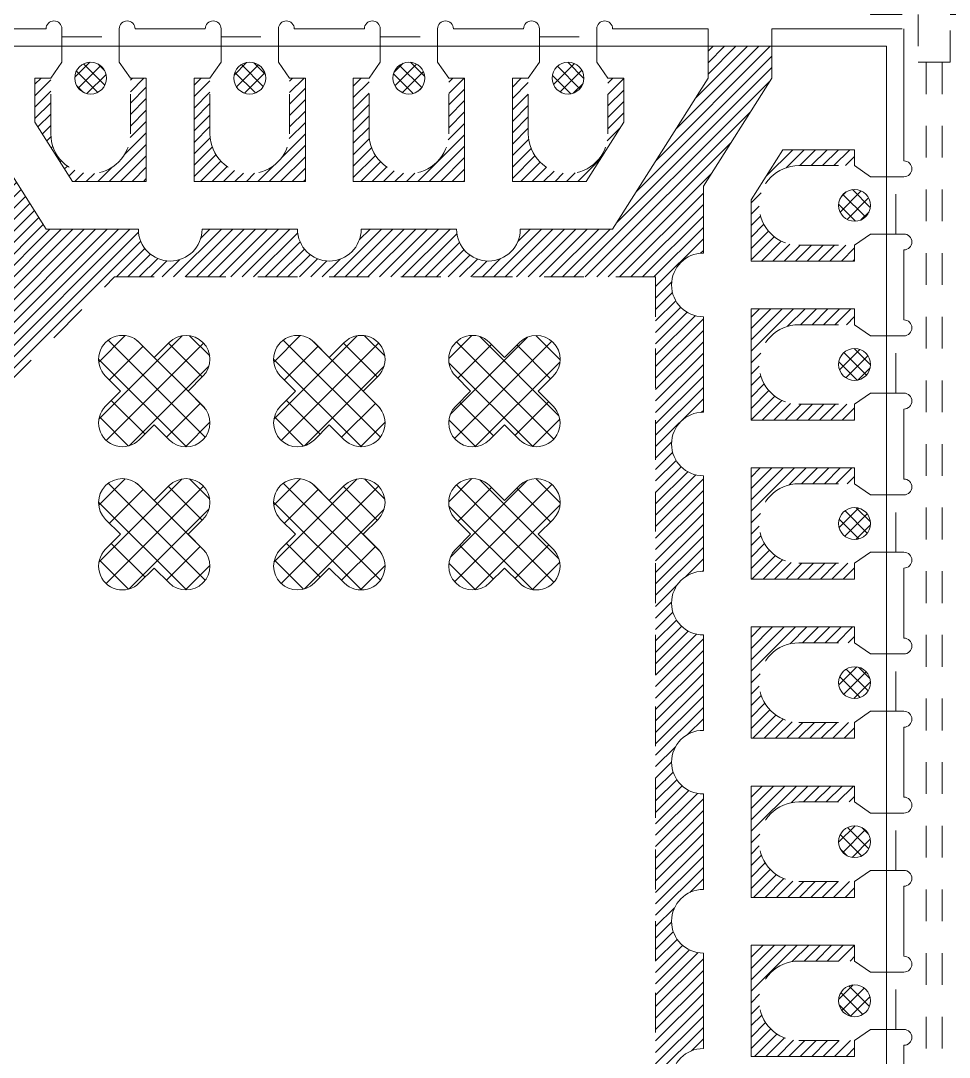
# Model space of a CAD drawing. Header units: millimetres. Extents: x -229 to -105, y -151 to 3.
# Drawn here: x -195.983 to -193.066, y -64.69 to -61.432 of the extents above; entities that cross this region are included whole.
import ezdxf

# ---------------------------------------------------------------- set-up
doc = ezdxf.new("R2010")
doc.units = ezdxf.units.MM
doc.linetypes.add('HIDDEN', pattern=[0.375, 0.25, -0.125])
for name, color, linetype in [('1', 7, 'Continuous'), ('1D', 4, 'Continuous'), ('BOT', 4, 'Continuous'), ('ETCH', 4, 'Continuous'), ('HALF ETCH ON TOP SIDE', 6, 'Continuous'), ('PKG', 2, 'Continuous')]:
    doc.layers.add(name, color=color, linetype=linetype)
pattern_1 = [(45, (-516.288806, -78.879952), (-0.0179605122, 0.0179605122), [])]
pattern_2 = [(45, (-26127.4696, -4370.778176), (-0.0449012806, 0.0449012806), []), (135, (-26127.4696, -4370.778176), (-0.0449012806, -0.0449012806), [])]
pattern_3 = [(45, (-26127.4696, -4371.228176), (-0.0449012806, 0.0449012806), []), (135, (-26127.4696, -4371.228176), (-0.0449012806, -0.0449012806), [])]

msp = doc.modelspace()

# ---------------------------------------------------------------- hatches: boundary and pattern name
at = {"layer": 'ETCH'}
h = msp.add_hatch(dxfattribs=at)
h.set_pattern_fill('ANSI31', color=256, scale=0.008, style=0)
h.set_pattern_definition([(45, (-173.640275, -68.500525), (-0.017960512, 0.017960512), [])])
h.paths.add_polyline_path([(-196.404, -61.5123), (-196.204, -61.5123), (-196.204, -61.6123), (-195.9031, -62.0873), (-195.614, -62.0873, 1), (-195.414, -62.0873), (-195.114, -62.0873, 1), (-194.914, -62.0873), (-194.614, -62.0873, 1), (-194.414, -62.0873), (-194.1248, -62.0873), (-193.824, -61.6123), (-193.824, -61.5123), (-193.624, -61.5123), (-193.624, -61.6123), (-193.839, -61.9518), (-193.839, -62.1623, 1), (-193.839, -62.3623), (-193.839, -62.6623, 1), (-193.839, -62.8623), (-193.839, -63.1623, 1), (-193.839, -63.3623), (-193.839, -63.6623, 1), (-193.839, -63.8623), (-193.839, -64.1623, 1), (-193.839, -64.3623), (-193.839, -64.6623, 1), (-193.839, -64.8623), (-193.839, -65.1623, 1), (-193.839, -65.3623), (-193.839, -65.6623, 1), (-193.839, -65.8623), (-193.839, -66.1623, 1), (-193.839, -66.3623), (-193.839, -66.6623, 1), (-193.839, -66.8623), (-193.839, -67.1623, 1), (-193.839, -67.3623), (-193.839, -67.6623, 1), (-193.839, -67.8623), (-193.839, -68.1623, 1), (-193.839, -68.3623), (-193.839, -68.6623, 1), (-193.839, -68.8623), (-193.839, -69.1623, 1), (-193.839, -69.3623), (-193.839, -69.6623, 1), (-193.839, -69.8623), (-193.839, -70.0729), (-193.624, -70.4123), (-193.624, -70.5123), (-193.824, -70.5123), (-193.824, -70.4123), (-194.1248, -69.9373), (-194.414, -69.9373, 1), (-194.614, -69.9373), (-194.914, -69.9373, 1), (-195.114, -69.9373), (-195.414, -69.9373, 1), (-195.614, -69.9373), (-195.9031, -69.9373), (-196.204, -70.4123), (-196.204, -70.5123), (-196.404, -70.5123), (-196.404, -70.4123), (-196.189, -70.0729), (-196.189, -69.8623, 1), (-196.189, -69.6623), (-196.189, -69.3623, 1), (-196.189, -69.1623), (-196.189, -68.8623, 1), (-196.189, -68.6623), (-196.189, -68.3623, 1), (-196.189, -68.1623), (-196.189, -67.8623, 1), (-196.189, -67.6623), (-196.189, -67.3623, 1), (-196.189, -67.1623), (-196.189, -66.8623, 1), (-196.189, -66.6623), (-196.189, -66.3623, 1), (-196.189, -66.1623), (-196.189, -65.8623, 1), (-196.189, -65.6623), (-196.189, -65.3623, 1), (-196.189, -65.1623), (-196.189, -64.8623, 1), (-196.189, -64.6623), (-196.189, -64.3623, 1), (-196.189, -64.1623), (-196.189, -63.8623, 1), (-196.189, -63.6623), (-196.189, -63.3623, 1), (-196.189, -63.1623), (-196.189, -62.8623, 1), (-196.189, -62.6623), (-196.189, -62.3623, 1), (-196.189, -62.1623), (-196.189, -61.9518), (-196.404, -61.6123)])
h.paths.add_polyline_path([(-196.039, -62.5873), (-196.039, -69.7873), (-193.989, -69.7873), (-193.989, -62.2373), (-195.689, -62.2373)], flags=16)
at = {"layer": 'ETCH', "lineweight": 0}
h = msp.add_hatch(dxfattribs=at)
h.set_pattern_fill('ANSI31', color=256, scale=0.008, angle=360, style=0)
h.set_pattern_definition(pattern_1)
h.paths.add_polyline_path([(-195.939, -61.7504), (-195.939, -61.6123), (-195.889, -61.6123), (-195.889, -61.7873, 1), (-195.639, -61.7873), (-195.639, -61.6123), (-195.589, -61.6123), (-195.589, -61.9373), (-195.8206, -61.9373)])
h.paths.add_polyline_path([(-195.439, -61.6123), (-195.439, -61.9373), (-195.089, -61.9373), (-195.089, -61.6123), (-195.139, -61.6123), (-195.139, -61.7873, -1), (-195.389, -61.7873), (-195.389, -61.6123)])
h.paths.add_polyline_path([(-194.439, -61.6123), (-194.439, -61.9373), (-194.2074, -61.9373), (-194.089, -61.7504), (-194.089, -61.6123), (-194.139, -61.6123), (-194.139, -61.7873, -1), (-194.389, -61.7873), (-194.389, -61.6123)])
h.paths.add_polyline_path([(-194.939, -61.6123), (-194.939, -61.9373), (-194.589, -61.9373), (-194.589, -61.6123), (-194.639, -61.6123), (-194.639, -61.7873, -1), (-194.889, -61.7873), (-194.889, -61.6123)])
h = msp.add_hatch(dxfattribs=at)
h.set_pattern_fill('ANSI31', color=256, scale=0.008, angle=180, style=0)
h.set_pattern_definition(pattern_1)
h.paths.add_polyline_path([(-193.364, -62.6873), (-193.689, -62.6873), (-193.689, -62.3373), (-193.364, -62.3373), (-193.364, -62.3873), (-193.539, -62.3873, 1), (-193.539, -62.6373), (-193.364, -62.6373)])
h.paths.add_polyline_path([(-193.364, -63.1873), (-193.689, -63.1873), (-193.689, -62.8373), (-193.364, -62.8373), (-193.364, -62.8873), (-193.539, -62.8873, 1), (-193.539, -63.1373), (-193.364, -63.1373)])
h.paths.add_polyline_path([(-193.364, -64.6873), (-193.689, -64.6873), (-193.689, -64.3373), (-193.364, -64.3373), (-193.364, -64.3873), (-193.539, -64.3873, 1), (-193.539, -64.6373), (-193.364, -64.6373)])
h.paths.add_polyline_path([(-193.364, -63.6873), (-193.689, -63.6873), (-193.689, -63.3373), (-193.364, -63.3373), (-193.364, -63.3873), (-193.539, -63.3873, 1), (-193.539, -63.6373), (-193.364, -63.6373)])
h.paths.add_polyline_path([(-193.364, -65.1873), (-193.689, -65.1873), (-193.689, -64.8373), (-193.364, -64.8373), (-193.364, -64.8873), (-193.539, -64.8873, 1), (-193.539, -65.1373), (-193.364, -65.1373)])
h.paths.add_polyline_path([(-193.364, -65.6873), (-193.689, -65.6873), (-193.689, -65.3373), (-193.364, -65.3373), (-193.364, -65.3873), (-193.539, -65.3873, 1), (-193.539, -65.6373), (-193.364, -65.6373)])
h.paths.add_polyline_path([(-193.364, -66.6873), (-193.689, -66.6873), (-193.689, -66.3373), (-193.364, -66.3373), (-193.364, -66.3873), (-193.539, -66.3873, 1), (-193.539, -66.6373), (-193.364, -66.6373)])
h.paths.add_polyline_path([(-193.364, -61.8373), (-193.364, -61.8873), (-193.539, -61.8873, 1), (-193.539, -62.1373), (-193.364, -62.1373), (-193.364, -62.1873), (-193.689, -62.1873), (-193.689, -61.9953), (-193.5889, -61.8373)])
h.paths.add_polyline_path([(-193.364, -64.1873), (-193.689, -64.1873), (-193.689, -63.8373), (-193.364, -63.8373), (-193.364, -63.8873), (-193.539, -63.8873, 1), (-193.539, -64.1373), (-193.364, -64.1373)])
h.paths.add_polyline_path([(-193.364, -67.3373), (-193.364, -67.3873), (-193.539, -67.3873, 1), (-193.539, -67.6373), (-193.364, -67.6373), (-193.364, -67.6873), (-193.689, -67.6873), (-193.689, -67.3373)])
h.paths.add_polyline_path([(-193.364, -66.1873), (-193.689, -66.1873), (-193.689, -65.8373), (-193.364, -65.8373), (-193.364, -65.8873), (-193.539, -65.8873, 1), (-193.539, -66.1373), (-193.364, -66.1373)])
h.paths.add_polyline_path([(-193.364, -66.8373), (-193.364, -66.8873), (-193.539, -66.8873, 1), (-193.539, -67.1373), (-193.364, -67.1373), (-193.364, -67.1873), (-193.689, -67.1873), (-193.689, -66.8373)])
h.paths.add_polyline_path([(-193.364, -68.1873), (-193.689, -68.1873), (-193.689, -67.8373), (-193.364, -67.8373), (-193.364, -67.8873), (-193.539, -67.8873, 1), (-193.539, -68.1373), (-193.364, -68.1373)])
h.paths.add_polyline_path([(-193.364, -68.6873), (-193.689, -68.6873), (-193.689, -68.3373), (-193.364, -68.3373), (-193.364, -68.3873), (-193.539, -68.3873, 1), (-193.539, -68.6373), (-193.364, -68.6373)])
h.paths.add_polyline_path([(-193.364, -69.6873), (-193.689, -69.6873), (-193.689, -69.3373), (-193.364, -69.3373), (-193.364, -69.3873), (-193.539, -69.3873, 1), (-193.539, -69.6373), (-193.364, -69.6373)])
h.paths.add_polyline_path([(-193.364, -69.1873), (-193.689, -69.1873), (-193.689, -68.8373), (-193.364, -68.8373), (-193.364, -68.8873), (-193.539, -68.8873, 1), (-193.539, -69.1373), (-193.364, -69.1373)])
h.paths.add_polyline_path([(-193.539, -69.8873, 1), (-193.539, -70.1373), (-193.364, -70.1373), (-193.364, -70.1873), (-193.5889, -70.1873), (-193.689, -70.0294), (-193.689, -69.8373), (-193.364, -69.8373), (-193.364, -69.8873)])
h = msp.add_hatch(dxfattribs=at)
h.set_pattern_fill('ANSI31', color=256, scale=0.008, angle=180, style=0)
h.set_pattern_definition(pattern_1)
h.paths.add_polyline_path([(-193.364, -69.3373), (-193.689, -69.3373), (-193.689, -69.6873), (-193.364, -69.6873), (-193.364, -69.6373), (-193.539, -69.6373, -1), (-193.539, -69.3873), (-193.364, -69.3873)])
h.paths.add_polyline_path([(-193.364, -68.8373), (-193.689, -68.8373), (-193.689, -69.1873), (-193.364, -69.1873), (-193.364, -69.1373), (-193.539, -69.1373, -1), (-193.539, -68.8873), (-193.364, -68.8873)])
h.paths.add_polyline_path([(-193.364, -67.3373), (-193.689, -67.3373), (-193.689, -67.6873), (-193.364, -67.6873), (-193.364, -67.6373), (-193.539, -67.6373, -1), (-193.539, -67.3873), (-193.364, -67.3873)])
h.paths.add_polyline_path([(-193.364, -68.3373), (-193.689, -68.3373), (-193.689, -68.6873), (-193.364, -68.6873), (-193.364, -68.6373), (-193.539, -68.6373, -1), (-193.539, -68.3873), (-193.364, -68.3873)])
h.paths.add_polyline_path([(-193.364, -66.8373), (-193.689, -66.8373), (-193.689, -67.1873), (-193.364, -67.1873), (-193.364, -67.1373), (-193.539, -67.1373, -1), (-193.539, -66.8873), (-193.364, -66.8873)])
h.paths.add_polyline_path([(-193.364, -66.3373), (-193.689, -66.3373), (-193.689, -66.6873), (-193.364, -66.6873), (-193.364, -66.6373), (-193.539, -66.6373, -1), (-193.539, -66.3873), (-193.364, -66.3873)])
h.paths.add_polyline_path([(-193.364, -65.3373), (-193.689, -65.3373), (-193.689, -65.6873), (-193.364, -65.6873), (-193.364, -65.6373), (-193.539, -65.6373, -1), (-193.539, -65.3873), (-193.364, -65.3873)])
h.paths.add_polyline_path([(-193.364, -70.1873), (-193.364, -70.1373), (-193.539, -70.1373, -1), (-193.539, -69.8873), (-193.364, -69.8873), (-193.364, -69.8373), (-193.689, -69.8373), (-193.689, -70.0294), (-193.5889, -70.1873)])
h.paths.add_polyline_path([(-193.364, -67.8373), (-193.689, -67.8373), (-193.689, -68.1873), (-193.364, -68.1873), (-193.364, -68.1373), (-193.539, -68.1373, -1), (-193.539, -67.8873), (-193.364, -67.8873)])
h.paths.add_polyline_path([(-193.364, -64.6873), (-193.364, -64.6373), (-193.539, -64.6373, -1), (-193.539, -64.3873), (-193.364, -64.3873), (-193.364, -64.3373), (-193.689, -64.3373), (-193.689, -64.6873)])
h.paths.add_polyline_path([(-193.364, -65.8373), (-193.689, -65.8373), (-193.689, -66.1873), (-193.364, -66.1873), (-193.364, -66.1373), (-193.539, -66.1373, -1), (-193.539, -65.8873), (-193.364, -65.8873)])
h.paths.add_polyline_path([(-193.364, -65.1873), (-193.364, -65.1373), (-193.539, -65.1373, -1), (-193.539, -64.8873), (-193.364, -64.8873), (-193.364, -64.8373), (-193.689, -64.8373), (-193.689, -65.1873)])
h.paths.add_polyline_path([(-193.364, -63.8373), (-193.689, -63.8373), (-193.689, -64.1873), (-193.364, -64.1873), (-193.364, -64.1373), (-193.539, -64.1373, -1), (-193.539, -63.8873), (-193.364, -63.8873)])
h.paths.add_polyline_path([(-193.364, -63.3373), (-193.689, -63.3373), (-193.689, -63.6873), (-193.364, -63.6873), (-193.364, -63.6373), (-193.539, -63.6373, -1), (-193.539, -63.3873), (-193.364, -63.3873)])
h.paths.add_polyline_path([(-193.364, -62.3373), (-193.689, -62.3373), (-193.689, -62.6873), (-193.364, -62.6873), (-193.364, -62.6373), (-193.539, -62.6373, -1), (-193.539, -62.3873), (-193.364, -62.3873)])
h.paths.add_polyline_path([(-193.364, -62.8373), (-193.689, -62.8373), (-193.689, -63.1873), (-193.364, -63.1873), (-193.364, -63.1373), (-193.539, -63.1373, -1), (-193.539, -62.8873), (-193.364, -62.8873)])
h.paths.add_polyline_path([(-193.539, -62.1373, -1), (-193.539, -61.8873), (-193.364, -61.8873), (-193.364, -61.8373), (-193.5889, -61.8373), (-193.689, -61.9953), (-193.689, -62.1873), (-193.364, -62.1873), (-193.364, -62.1373)])
at = {"layer": 'HALF ETCH ON TOP SIDE', "linetype": 'ByBlock', "lineweight": 0}
h = msp.add_hatch(dxfattribs=at)
h.set_pattern_fill('ANSI37', color=256, scale=0.01)
h.set_pattern_definition([(45, (-316.967762, -66.469004), (-0.02245064, 0.02245064), []), (135, (-316.967762, -66.469004), (-0.02245064, -0.02245064), [])])
h.paths.add_polyline_path([(-195.714, -70.4123, 1), (-195.814, -70.4123, 1)])
h.paths.add_polyline_path([(-193.314, -70.0123, 1), (-193.414, -70.0123, 1)])
h.paths.add_polyline_path([(-193.314, -69.5123, 1), (-193.414, -69.5123, 1)])
h.paths.add_polyline_path([(-193.314, -69.0123, 1), (-193.414, -69.0123, 1)])
h.paths.add_polyline_path([(-193.314, -68.5123, 1), (-193.414, -68.5123, 1)])
h.paths.add_polyline_path([(-193.314, -68.0123, 1), (-193.414, -68.0123, 1)])
h.paths.add_polyline_path([(-193.314, -67.5123, 1), (-193.414, -67.5123, 1)])
h.paths.add_polyline_path([(-193.314, -67.0123, 1), (-193.414, -67.0123, 1)])
h.paths.add_polyline_path([(-193.314, -66.5123, 1), (-193.414, -66.5123, 1)])
h.paths.add_polyline_path([(-193.314, -66.0123, 1), (-193.414, -66.0123, 1)])
h.paths.add_polyline_path([(-193.314, -65.5123, 1), (-193.414, -65.5123, 1)])
h.paths.add_polyline_path([(-193.314, -65.0123, 1), (-193.414, -65.0123, 1)])
h.paths.add_polyline_path([(-196.614, -65.0123, 1), (-196.714, -65.0123, 1)])
h.paths.add_polyline_path([(-196.614, -65.5123, 1), (-196.714, -65.5123, 1)])
h.paths.add_polyline_path([(-196.614, -66.0123, 1), (-196.714, -66.0123, 1)])
h.paths.add_polyline_path([(-193.314, -64.5123, 1), (-193.414, -64.5123, 1)])
h.paths.add_polyline_path([(-193.314, -64.0123, 1), (-193.414, -64.0123, 1)])
h.paths.add_polyline_path([(-193.314, -63.5123, 1), (-193.414, -63.5123, 1)])
h.paths.add_polyline_path([(-193.314, -63.0123, 1), (-193.414, -63.0123, 1)])
h.paths.add_polyline_path([(-193.314, -62.5123, 1), (-193.414, -62.5123, 1)])
h.paths.add_polyline_path([(-196.614, -63.0123, 1), (-196.714, -63.0123, 1)])
h.paths.add_polyline_path([(-196.614, -63.5123, 1), (-196.714, -63.5123, 1)])
h.paths.add_polyline_path([(-196.614, -64.0123, 1), (-196.714, -64.0123, 1)])
h.paths.add_polyline_path([(-196.614, -64.5123, 1), (-196.714, -64.5123, 1)])
h.paths.add_polyline_path([(-196.614, -66.5123, 1), (-196.714, -66.5123, 1)])
h.paths.add_polyline_path([(-196.614, -67.0123, 1), (-196.714, -67.0123, 1)])
h.paths.add_polyline_path([(-195.214, -70.4123, 1), (-195.314, -70.4123, 1)])
h.paths.add_polyline_path([(-194.714, -70.4123, 1), (-194.814, -70.4123, 1)])
h.paths.add_polyline_path([(-194.214, -70.4123, 1), (-194.314, -70.4123, 1)])
h.paths.add_polyline_path([(-193.314, -62.0123, 1), (-193.414, -62.0123, 1)])
h.paths.add_polyline_path([(-194.714, -61.6123, 1), (-194.814, -61.6123, 1)])
h.paths.add_polyline_path([(-195.214, -61.6123, 1), (-195.314, -61.6123, 1)])
h.paths.add_polyline_path([(-195.714, -61.6123, 1), (-195.814, -61.6123, 1)])
h.paths.add_polyline_path([(-194.214, -61.6123, 1), (-194.314, -61.6123, 1)])
h.paths.add_polyline_path([(-196.614, -62.5123, 1), (-196.714, -62.5123, 1)])
h.paths.add_polyline_path([(-196.614, -67.5123, 1), (-196.714, -67.5123, 1)])
h.paths.add_polyline_path([(-196.614, -68.5123, 1), (-196.714, -68.5123, 1)])
h.paths.add_polyline_path([(-196.614, -68.0123, 1), (-196.714, -68.0123, 1)])
h.paths.add_polyline_path([(-196.614, -69.5123, 1), (-196.714, -69.5123, 1)])
h.paths.add_polyline_path([(-196.614, -62.0123, 1), (-196.714, -62.0123, 1)])
h.paths.add_polyline_path([(-196.614, -69.0123, 1), (-196.714, -69.0123, 1)])
h.paths.add_polyline_path([(-196.614, -70.0123, 1), (-196.714, -70.0123, 1)])
at = {"layer": 'HALF ETCH ON TOP SIDE', "linetype": 'ByBlock', "lineweight": 0, "ltscale": 100}
h = msp.add_hatch(dxfattribs=at)
h.set_pattern_fill('ANSI37', color=256, scale=0.02)
h.set_pattern_definition([(45, (-26128.0196, -4370.778176), (-0.0449012806, 0.0449012806), []), (135, (-26128.0196, -4370.778176), (-0.0449012806, -0.0449012806), [])])
h.paths.add_polyline_path([(-195.4579, -62.5961), (-195.4109, -62.5491, 1), (-195.517, -62.4431), (-195.564, -62.49), (-195.6109, -62.4431, 1), (-195.717, -62.5491), (-195.67, -62.5961), (-195.717, -62.6431, 1), (-195.6109, -62.7491), (-195.564, -62.7022), (-195.517, -62.7491, 1), (-195.4109, -62.6431)])
h = msp.add_hatch(dxfattribs=at)
h.set_pattern_fill('ANSI37', color=256, scale=0.02)
h.set_pattern_definition(pattern_2)
h.paths.add_polyline_path([(-194.9079, -62.5961), (-194.8609, -62.5491, 1), (-194.967, -62.4431), (-195.014, -62.49), (-195.0609, -62.4431, 1), (-195.167, -62.5491), (-195.12, -62.5961), (-195.167, -62.6431, 1), (-195.0609, -62.7491), (-195.014, -62.7022), (-194.967, -62.7491, 1), (-194.8609, -62.6431)])
h = msp.add_hatch(dxfattribs=at)
h.set_pattern_fill('ANSI37', color=256, scale=0.02)
h.set_pattern_definition(pattern_2)
h.paths.add_polyline_path([(-194.3579, -62.5961), (-194.3109, -62.5491, 1), (-194.417, -62.4431), (-194.464, -62.49), (-194.5109, -62.4431, 1), (-194.617, -62.5491), (-194.57, -62.5961), (-194.617, -62.6431, 1), (-194.5109, -62.7491), (-194.464, -62.7022), (-194.417, -62.7491, 1), (-194.3109, -62.6431)])
h = msp.add_hatch(dxfattribs=at)
h.set_pattern_fill('ANSI37', color=256, scale=0.02)
h.set_pattern_definition([(45, (-26128.0196, -4371.228176), (-0.0449012806, 0.0449012806), []), (135, (-26128.0196, -4371.228176), (-0.0449012806, -0.0449012806), [])])
h.paths.add_polyline_path([(-195.4579, -63.0461), (-195.4109, -62.9991, 1), (-195.517, -62.8931), (-195.564, -62.94), (-195.6109, -62.8931, 1), (-195.717, -62.9991), (-195.67, -63.0461), (-195.717, -63.0931, 1), (-195.6109, -63.1991), (-195.564, -63.1522), (-195.517, -63.1991, 1), (-195.4109, -63.0931)])
h = msp.add_hatch(dxfattribs=at)
h.set_pattern_fill('ANSI37', color=256, scale=0.02)
h.set_pattern_definition(pattern_3)
h.paths.add_polyline_path([(-194.9079, -63.0461), (-194.8609, -62.9991, 1), (-194.967, -62.8931), (-195.014, -62.94), (-195.0609, -62.8931, 1), (-195.167, -62.9991), (-195.12, -63.0461), (-195.167, -63.0931, 1), (-195.0609, -63.1991), (-195.014, -63.1522), (-194.967, -63.1991, 1), (-194.8609, -63.0931)])
h = msp.add_hatch(dxfattribs=at)
h.set_pattern_fill('ANSI37', color=256, scale=0.02)
h.set_pattern_definition(pattern_3)
h.paths.add_polyline_path([(-194.3579, -63.0461), (-194.3109, -62.9991, 1), (-194.417, -62.8931), (-194.464, -62.94), (-194.5109, -62.8931, 1), (-194.617, -62.9991), (-194.57, -63.0461), (-194.617, -63.0931, 1), (-194.5109, -63.1991), (-194.464, -63.1522), (-194.417, -63.1991, 1), (-194.3109, -63.0931)])

# ---------------------------------------------------------------- linework, layer by layer
at = {"lineweight": 0}
for p, q in [((-195.854, -61.4573, -0.0526), (-195.854, -61.5623, -0.0526)), ((-195.674, -61.5623, -0.0526), (-195.674, -61.4573, -0.0526)), ((-195.354, -61.4573, -0.0526), (-195.354, -61.5623, -0.0526)), ((-195.174, -61.5623, -0.0526), (-195.174, -61.4573, -0.0526)), ((-194.854, -61.4573, -0.0526), (-194.854, -61.5623, -0.0526)), ((-194.674, -61.5623, -0.0526), (-194.674, -61.4573, -0.0526)), ((-194.354, -61.4573, -0.0526), (-194.354, -61.5623, -0.0526)), ((-194.174, -61.5623, -0.0526), (-194.174, -61.4573, -0.0526)), ((-193.824, -61.6123, -0.0526), (-193.824, -61.4573, -0.0526)), ((-193.624, -61.6123, -0.0526), (-193.624, -61.4573, -0.0526)), ((-193.624, -61.4573, -0.0526), (-193.214, -61.4573, -0.0526)), ((-195.854, -61.5623, -0.0526), (-195.889, -61.6123, -0.0526)), ((-195.639, -61.6123, -0.0526), (-195.674, -61.5623, -0.0526)), ((-195.354, -61.5623, -0.0526), (-195.389, -61.6123, -0.0526)), ((-195.139, -61.6123, -0.0526), (-195.174, -61.5623, -0.0526)), ((-194.854, -61.5623, -0.0526), (-194.889, -61.6123, -0.0526)), ((-194.639, -61.6123, -0.0526), (-194.674, -61.5623, -0.0526)), ((-194.354, -61.5623, -0.0526), (-194.389, -61.6123, -0.0526)), ((-194.139, -61.6123, -0.0526), (-194.174, -61.5623, -0.0526)), ((-196.204, -61.6123, -0.0526), (-195.9031, -62.0873, -0.0526)), ((-195.939, -61.7504, -0.0526), (-195.939, -61.6123, -0.0526)), ((-195.939, -61.6123, -0.0526), (-195.889, -61.6123, -0.0526)), ((-195.639, -61.6123, -0.0526), (-195.589, -61.6123, -0.0526)), ((-195.589, -61.6123, -0.0526), (-195.589, -61.9373, -0.0526)), ((-195.389, -61.6123, -0.0526), (-195.439, -61.6123, -0.0526)), ((-195.439, -61.6123, -0.0526), (-195.439, -61.9373, -0.0526)), ((-195.089, -61.6123, -0.0526), (-195.139, -61.6123, -0.0526)), ((-195.089, -61.9373, -0.0526), (-195.089, -61.6123, -0.0526)), ((-194.889, -61.6123, -0.0526), (-194.939, -61.6123, -0.0526)), ((-194.939, -61.6123, -0.0526), (-194.939, -61.9373, -0.0526)), ((-194.589, -61.6123, -0.0526), (-194.639, -61.6123, -0.0526)), ((-194.589, -61.9373, -0.0526), (-194.589, -61.6123, -0.0526)), ((-194.389, -61.6123, -0.0526), (-194.439, -61.6123, -0.0526)), ((-194.439, -61.6123, -0.0526), (-194.439, -61.9373, -0.0526)), ((-194.089, -61.6123, -0.0526), (-194.139, -61.6123, -0.0526)), ((-193.824, -61.6123, -0.0526), (-194.1248, -62.0873, -0.0526)), ((-194.089, -61.7504, -0.0526), (-194.089, -61.6123, -0.0526)), ((-193.624, -61.6123, -0.0526), (-193.839, -61.9518, -0.0526)), ((-195.939, -61.7504, -0.0526), (-195.8206, -61.9373, -0.0526)), ((-194.089, -61.7504, -0.0526), (-194.2074, -61.9373, -0.0526)), ((-193.5889, -61.8373, -0.0526), (-193.689, -61.9953, -0.0526)), ((-193.5889, -61.8373, -0.0526), (-193.364, -61.8373, -0.0526)), ((-193.364, -61.8373, -0.0526), (-193.364, -61.8873, -0.0526)), ((-193.314, -61.9223, -0.0526), (-193.364, -61.8873, -0.0526)), ((-193.314, -61.9223, -0.0526), (-193.209, -61.9223, -0.0526)), ((-195.589, -61.9373, -0.0526), (-195.8206, -61.9373, -0.0526)), ((-195.439, -61.9373, -0.0526), (-195.089, -61.9373, -0.0526)), ((-194.939, -61.9373, -0.0526), (-194.589, -61.9373, -0.0526)), ((-194.439, -61.9373, -0.0526), (-194.2074, -61.9373, -0.0526)), ((-193.839, -62.1623, -0.0526), (-193.839, -61.9518, -0.0526)), ((-193.689, -62.1873, -0.0526), (-193.689, -61.9953, -0.0526)), ((-195.9031, -62.0873, -0.0526), (-195.614, -62.0873, -0.0526)), ((-195.414, -62.0873, -0.0526), (-195.114, -62.0873, -0.0526)), ((-195.414, -62.0873, -0.0526), (-195.114, -62.0873, -0.0526)), ((-194.914, -62.0873, -0.0526), (-194.614, -62.0873, -0.0526)), ((-194.914, -62.0873, -0.0526), (-194.614, -62.0873, -0.0526)), ((-194.414, -62.0873, -0.0526), (-194.1248, -62.0873, -0.0526)), ((-193.364, -62.1373, -0.0526), (-193.314, -62.1023, -0.0526)), ((-193.209, -62.1023, -0.0526), (-193.314, -62.1023, -0.0526)), ((-193.364, -62.1373, -0.0526), (-193.364, -62.1873, -0.0526)), ((-193.364, -62.1873, -0.0526), (-193.689, -62.1873, -0.0526)), ((-193.689, -62.6873, -0.0526), (-193.689, -62.3373, -0.0526)), ((-193.689, -62.3373, -0.0526), (-193.364, -62.3373, -0.0526)), ((-193.364, -62.3373, -0.0526), (-193.364, -62.3873, -0.0526)), ((-193.839, -62.6623, -0.0526), (-193.839, -62.3623, -0.0526)), ((-193.314, -62.4223, -0.0526), (-193.364, -62.3873, -0.0526)), ((-193.314, -62.4223, -0.0526), (-193.209, -62.4223, -0.0526)), ((-193.364, -62.6373, -0.0526), (-193.314, -62.6023, -0.0526)), ((-193.209, -62.6023, -0.0526), (-193.314, -62.6023, -0.0526)), ((-193.364, -62.6373, -0.0526), (-193.364, -62.6873, -0.0526)), ((-193.364, -62.6873, -0.0526), (-193.689, -62.6873, -0.0526)), ((-193.689, -63.1873, -0.0526), (-193.689, -62.8373, -0.0526)), ((-193.689, -62.8373, -0.0526), (-193.364, -62.8373, -0.0526)), ((-193.364, -62.8373, -0.0526), (-193.364, -62.8873, -0.0526)), ((-193.839, -63.1623, -0.0526), (-193.839, -62.8623, -0.0526)), ((-193.314, -62.9223, -0.0526), (-193.364, -62.8873, -0.0526)), ((-193.314, -62.9223, -0.0526), (-193.209, -62.9223, -0.0526)), ((-193.364, -63.1373, -0.0526), (-193.314, -63.1023, -0.0526)), ((-193.209, -63.1023, -0.0526), (-193.314, -63.1023, -0.0526)), ((-193.364, -63.1373, -0.0526), (-193.364, -63.1873, -0.0526)), ((-193.364, -63.1873, -0.0526), (-193.689, -63.1873, -0.0526)), ((-193.839, -63.6623, -0.0526), (-193.839, -63.3623, -0.0526)), ((-193.689, -63.6873, -0.0526), (-193.689, -63.3373, -0.0526)), ((-193.689, -63.3373, -0.0526), (-193.364, -63.3373, -0.0526)), ((-193.364, -63.3373, -0.0526), (-193.364, -63.3873, -0.0526)), ((-193.314, -63.4223, -0.0526), (-193.364, -63.3873, -0.0526)), ((-193.314, -63.4223, -0.0526), (-193.209, -63.4223, -0.0526)), ((-193.364, -63.6373, -0.0526), (-193.314, -63.6023, -0.0526)), ((-193.209, -63.6023, -0.0526), (-193.314, -63.6023, -0.0526)), ((-193.364, -63.6373, -0.0526), (-193.364, -63.6873, -0.0526)), ((-193.364, -63.6873, -0.0526), (-193.689, -63.6873, -0.0526)), ((-193.689, -64.1873, -0.0526), (-193.689, -63.8373, -0.0526)), ((-193.689, -63.8373, -0.0526), (-193.364, -63.8373, -0.0526)), ((-193.364, -63.8373, -0.0526), (-193.364, -63.8873, -0.0526)), ((-193.839, -64.1623, -0.0526), (-193.839, -63.8623, -0.0526)), ((-193.314, -63.9223, -0.0526), (-193.364, -63.8873, -0.0526)), ((-193.314, -63.9223, -0.0526), (-193.209, -63.9223, -0.0526)), ((-193.364, -64.1373, -0.0526), (-193.314, -64.1023, -0.0526)), ((-193.209, -64.1023, -0.0526), (-193.314, -64.1023, -0.0526)), ((-193.364, -64.1373, -0.0526), (-193.364, -64.1873, -0.0526)), ((-193.364, -64.1873, -0.0526), (-193.689, -64.1873, -0.0526)), ((-193.689, -64.6873, -0.0526), (-193.689, -64.3373, -0.0526)), ((-193.689, -64.3373, -0.0526), (-193.364, -64.3373, -0.0526)), ((-193.364, -64.3373, -0.0526), (-193.364, -64.3873, -0.0526)), ((-193.839, -64.6623, -0.0526), (-193.839, -64.3623, -0.0526)), ((-193.314, -64.4223, -0.0526), (-193.364, -64.3873, -0.0526)), ((-193.314, -64.4223, -0.0526), (-193.209, -64.4223, -0.0526)), ((-193.364, -64.6373, -0.0526), (-193.314, -64.6023, -0.0526)), ((-193.209, -64.6023, -0.0526), (-193.314, -64.6023, -0.0526)), ((-193.364, -64.6373, -0.0526), (-193.364, -64.6873, -0.0526)), ((-193.364, -64.6873, -0.0526), (-193.689, -64.6873, -0.0526))]:
    msp.add_line(p, q, dxfattribs=at)
at = {"lineweight": 0, "elevation": -0.0526}
for points in [[(-196.204, -61.4573), (-195.904, -61.4573)], [(-195.624, -61.4573), (-195.404, -61.4573)], [(-195.124, -61.4573), (-194.904, -61.4573)], [(-194.624, -61.4573), (-194.404, -61.4573)], [(-194.124, -61.4573), (-193.824, -61.4573)]]:
    msp.add_lwpolyline(points, dxfattribs=at)
at = {"linetype": 'ByBlock', "lineweight": 0, "ltscale": 100, "elevation": -0.0526}
for points in [[(-195.4109, -62.5491, 1), (-195.517, -62.4431), (-195.564, -62.49), (-195.6109, -62.4431, 1), (-195.717, -62.5491), (-195.67, -62.5961), (-195.717, -62.6431, 1), (-195.6109, -62.7491), (-195.564, -62.7022), (-195.517, -62.7491, 1), (-195.4109, -62.6431), (-195.4579, -62.5961)], [(-194.8609, -62.5491, 1), (-194.967, -62.4431), (-195.014, -62.49), (-195.0609, -62.4431, 1), (-195.167, -62.5491), (-195.12, -62.5961), (-195.167, -62.6431, 1), (-195.0609, -62.7491), (-195.014, -62.7022), (-194.967, -62.7491, 1), (-194.8609, -62.6431), (-194.9079, -62.5961)], [(-194.3109, -62.5491, 1), (-194.417, -62.4431), (-194.464, -62.49), (-194.5109, -62.4431, 1), (-194.617, -62.5491), (-194.57, -62.5961), (-194.617, -62.6431, 1), (-194.5109, -62.7491), (-194.464, -62.7022), (-194.417, -62.7491, 1), (-194.3109, -62.6431), (-194.3579, -62.5961)], [(-195.4109, -62.9991, 1), (-195.517, -62.8931), (-195.564, -62.94), (-195.6109, -62.8931, 1), (-195.717, -62.9991), (-195.67, -63.0461), (-195.717, -63.0931, 1), (-195.6109, -63.1991), (-195.564, -63.1522), (-195.517, -63.1991, 1), (-195.4109, -63.0931), (-195.4579, -63.0461)], [(-194.8609, -62.9991, 1), (-194.967, -62.8931), (-195.014, -62.94), (-195.0609, -62.8931, 1), (-195.167, -62.9991), (-195.12, -63.0461), (-195.167, -63.0931, 1), (-195.0609, -63.1991), (-195.014, -63.1522), (-194.967, -63.1991, 1), (-194.8609, -63.0931), (-194.9079, -63.0461)], [(-194.3109, -62.9991, 1), (-194.417, -62.8931), (-194.464, -62.94), (-194.5109, -62.8931, 1), (-194.617, -62.9991), (-194.57, -63.0461), (-194.617, -63.0931, 1), (-194.5109, -63.1991), (-194.464, -63.1522), (-194.417, -63.1991, 1), (-194.3109, -63.0931), (-194.3579, -63.0461)]]:
    msp.add_lwpolyline(points, format="xyb", close=True, dxfattribs=at)
at = {"linetype": 'ByBlock', "lineweight": 0}
for centre in [(-195.764, -61.6123, -0.0526), (-195.264, -61.6123, -0.0526), (-194.764, -61.6123, -0.0526), (-194.264, -61.6123, -0.0526), (-193.364, -62.0123, -0.0526), (-193.364, -62.5123, -0.0526), (-193.364, -63.0123, -0.0526), (-193.364, -63.5123, -0.0526), (-193.364, -64.0123, -0.0526), (-193.364, -64.5123, -0.0526)]:
    msp.add_circle(centre, 0.05, dxfattribs=at)
at = {"lineweight": 0}
for centre, radius, start, end in [((-195.879, -61.4573, -0.0526), 0.025, 0, 180), ((-195.649, -61.4573, -0.0526), 0.025, 0, 180), ((-195.379, -61.4573, -0.0526), 0.025, 0, 180), ((-195.149, -61.4573, -0.0526), 0.025, 0, 180), ((-194.879, -61.4573, -0.0526), 0.025, 0, 180), ((-194.649, -61.4573, -0.0526), 0.025, 0, 180), ((-194.379, -61.4573, -0.0526), 0.025, 0, 180), ((-194.149, -61.4573, -0.0526), 0.025, 0, 180), ((-195.514, -62.0873, -0.0526), 0.1, 180, 0), ((-195.014, -62.0873, -0.0526), 0.1, 180, 0), ((-194.514, -62.0873, -0.0526), 0.1, 180, 0), ((-193.839, -62.2623, -0.0526), 0.1, 90, 270), ((-193.839, -62.7623, -0.0526), 0.1, 90, 270), ((-193.839, -63.2623, -0.0526), 0.1, 90, 270), ((-193.839, -63.7623, -0.0526), 0.1, 90, 270), ((-193.839, -64.2623, -0.0526), 0.1, 90, 270), ((-193.839, -64.7623, -0.0526), 0.1, 90, 270)]:
    msp.add_arc(centre, radius, start, end, dxfattribs=at)
at = {"layer": '1', "color": 0, "lineweight": 9}
for p, q in [((-193.209, -61.8723, -0.0526), (-193.209, -61.4573, -0.0526)), ((-193.209, -62.1523, -0.0526), (-193.209, -62.3723, -0.0526)), ((-193.209, -62.6523, -0.0526), (-193.209, -62.8723, -0.0526)), ((-193.209, -63.1523, -0.0526), (-193.209, -63.3723, -0.0526)), ((-193.209, -63.6523, -0.0526), (-193.209, -63.8723, -0.0526)), ((-193.209, -64.1523, -0.0526), (-193.209, -64.3723, -0.0526)), ((-193.209, -64.6523, -0.0526), (-193.209, -64.8723, -0.0526))]:
    msp.add_line(p, q, dxfattribs=at)
at = {"layer": '1', "lineweight": 9}
for centre in [(-193.209, -61.8973, -0.0526), (-193.209, -62.1273, -0.0526), (-193.209, -62.3973, -0.0526), (-193.209, -62.6273, -0.0526), (-193.209, -62.8973, -0.0526), (-193.209, -63.1273, -0.0526), (-193.209, -63.3973, -0.0526), (-193.209, -63.6273, -0.0526), (-193.209, -63.8973, -0.0526), (-193.209, -64.1273, -0.0526), (-193.209, -64.3973, -0.0526), (-193.209, -64.6273, -0.0526)]:
    msp.add_arc(centre, 0.025, 270, 90, dxfattribs=at)
at = {"layer": '1D', "color": 4, "linetype": 'HIDDEN', "lineweight": 9, "ltscale": 0.2}
for p, q in [((-193.139, -61.5623, -0.0526), (-193.139, -70.4623, -0.0526)), ((-193.139, -61.5623, -0.0526), (-193.139, -70.4623, -0.0526)), ((-193.089, -61.5623, -0.0526), (-193.089, -70.4623, -0.0526)), ((-193.089, -61.5623, -0.0526), (-193.089, -70.4623, -0.0526))]:
    msp.add_line(p, q, dxfattribs=at)
at = {"layer": '1D', "color": 4, "linetype": 'HIDDEN', "lineweight": 9, "ltscale": 0.2, "elevation": -0.0526}
msp.add_lwpolyline([(-193.164, -61.1623), (-193.164, -61.3123), (-193.314, -61.3123), (-193.314, -61.4123), (-193.164, -61.4123), (-193.164, -61.5623), (-193.064, -61.5623), (-193.064, -61.4123), (-192.914, -61.4123), (-192.914, -61.3123), (-193.064, -61.3123), (-193.064, -61.1623)], close=True, dxfattribs=at)
msp.add_lwpolyline([(-193.164, -61.1623), (-193.164, -61.3123), (-193.314, -61.3123), (-193.314, -61.4123), (-193.164, -61.4123), (-193.164, -61.5623), (-193.064, -61.5623), (-193.064, -61.4123), (-192.914, -61.4123), (-192.914, -61.3123), (-193.064, -61.3123), (-193.064, -61.1623)], close=True, dxfattribs=at)
at = {"layer": '1D', "color": 4, "linetype": 'HIDDEN', "lineweight": 9, "ltscale": 0.5, "elevation": -0.0526}
for points in [[(-193.234, -62.1023), (-193.234, -61.9223)], [(-193.234, -62.6023), (-193.234, -62.4223)], [(-193.234, -63.1023), (-193.234, -62.9223)], [(-193.234, -63.6023), (-193.234, -63.4223)], [(-193.234, -64.1023), (-193.234, -63.9223)], [(-193.234, -64.6023), (-193.234, -64.4223)]]:
    msp.add_lwpolyline(points, dxfattribs=at)
at = {"layer": 'BOT', "color": 4, "linetype": 'HIDDEN', "lineweight": 0, "ltscale": 0.5}
for p, q in [((-195.889, -61.7873, -0.0526), (-195.889, -61.6123, -0.0526)), ((-195.639, -61.7873, -0.0526), (-195.639, -61.6123, -0.0526)), ((-195.389, -61.7873, -0.0526), (-195.389, -61.6123, -0.0526)), ((-195.139, -61.7873, -0.0526), (-195.139, -61.6123, -0.0526)), ((-194.889, -61.7873, -0.0526), (-194.889, -61.6123, -0.0526)), ((-194.639, -61.7873, -0.0526), (-194.639, -61.6123, -0.0526)), ((-194.389, -61.7873, -0.0526), (-194.389, -61.6123, -0.0526)), ((-194.139, -61.7873, -0.0526), (-194.139, -61.6123, -0.0526)), ((-193.539, -61.8873, -0.0526), (-193.364, -61.8873, -0.0526)), ((-193.539, -62.1373, -0.0526), (-193.364, -62.1373, -0.0526)), ((-193.539, -62.3873, -0.0526), (-193.364, -62.3873, -0.0526)), ((-193.539, -62.6373, -0.0526), (-193.364, -62.6373, -0.0526)), ((-193.539, -62.8873, -0.0526), (-193.364, -62.8873, -0.0526)), ((-193.539, -63.1373, -0.0526), (-193.364, -63.1373, -0.0526)), ((-193.539, -63.3873, -0.0526), (-193.364, -63.3873, -0.0526)), ((-193.539, -63.6373, -0.0526), (-193.364, -63.6373, -0.0526)), ((-193.539, -63.8873, -0.0526), (-193.364, -63.8873, -0.0526)), ((-193.539, -64.1373, -0.0526), (-193.364, -64.1373, -0.0526)), ((-193.539, -64.3873, -0.0526), (-193.364, -64.3873, -0.0526)), ((-193.539, -64.6373, -0.0526), (-193.364, -64.6373, -0.0526))]:
    msp.add_line(p, q, dxfattribs=at)
at = {"layer": 'BOT', "color": 4, "linetype": 'HIDDEN', "lineweight": 0, "ltscale": 0.5, "elevation": -0.0526}
for points in [[(-195.854, -61.4823), (-195.674, -61.4823)], [(-195.354, -61.4823), (-195.174, -61.4823)], [(-195.354, -61.4823), (-195.174, -61.4823)], [(-194.854, -61.4823), (-194.674, -61.4823)], [(-194.354, -61.4823), (-194.174, -61.4823)]]:
    msp.add_lwpolyline(points, dxfattribs=at)
msp.add_lwpolyline([(-196.039, -69.7873), (-196.039, -62.5873), (-195.689, -62.2373), (-193.989, -62.2373), (-193.989, -69.7873)], close=True, dxfattribs=at)
at = {"layer": 'BOT', "color": 4, "linetype": 'HIDDEN', "lineweight": 0, "ltscale": 0.5}
for centre, start, end in [((-195.764, -61.7873, -0.0526), 180, 0), ((-195.264, -61.7873, -0.0526), 180, 0), ((-194.764, -61.7873, -0.0526), 180, 0), ((-194.264, -61.7873, -0.0526), 180, 0), ((-193.539, -62.0123, -0.0526), 90, 270), ((-193.539, -62.5123, -0.0526), 90, 270), ((-193.539, -63.0123, -0.0526), 90, 270), ((-193.539, -63.5123, -0.0526), 90, 270), ((-193.539, -64.0123, -0.0526), 90, 270), ((-193.539, -64.5123, -0.0526), 90, 270)]:
    msp.add_arc(centre, 0.125, start, end, dxfattribs=at)
at = {"layer": 'PKG', "linetype": 'Continuous', "lineweight": 9, "elevation": -0.0526}
msp.add_lwpolyline([(-196.764, -70.5123), (-196.764, -61.5123), (-193.264, -61.5123), (-193.264, -70.5123)], close=True, dxfattribs=at)
msp.add_lwpolyline([(-196.764, -70.5123), (-196.764, -61.5123), (-193.264, -61.5123), (-193.264, -70.5123)], close=True, dxfattribs=at)

doc.saveas('drawing.dxf')
